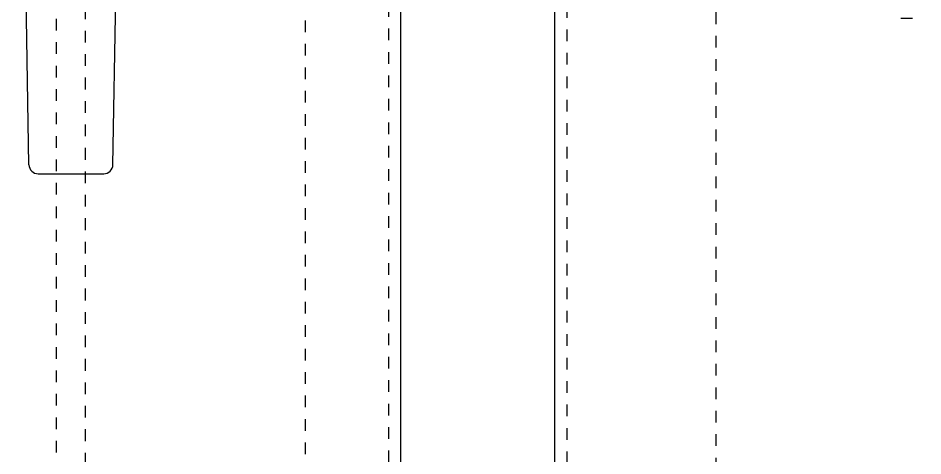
# Model space of a CAD drawing. Header units: inches. Extents: x -15 to 162, y -14 to 102.
# Drawn here: x 69.16 to 76.88, y 42.39 to 46.13 of the extents above; entities that cross this region are included whole.
import ezdxf

# ---------------------------------------------------------------- set-up
doc = ezdxf.new("R2010")
doc.units = ezdxf.units.IN
doc.header["$MEASUREMENT"] = 0
doc.linetypes.add('HIDDEN', pattern=[0.2, 0.1, -0.1])
for name, color, linetype in [('DEFAULT_2', 8, 'HIDDEN'), ('MAIN_OR_RIGHT_DOOR_ASSEMBLY', 7, 'Continuous'), ('SECONDARY_OR_LEFT_DOOR_ASSEMBLY', 7, 'Continuous')]:
    doc.layers.add(name, color=color, linetype=linetype)

# ---------------------------------------------------------------- blocks, each defined once
blk = doc.blocks.new('ENCLOSURE')
at = {"layer": 'DEFAULT_2', "color": 8, "linetype": 'HIDDEN'}
for p, q in [((71.6121, 17.0065), (71.6121, 85.9765)), ((75.1121, 85.9765), (75.1121, 17.0065)), ((76.6923, 46.127), (76.8799, 46.127))]:
    blk.add_line(p, q, dxfattribs=at)
at = {"layer": 'MAIN_OR_RIGHT_DOOR_ASSEMBLY', "color": 8, "linetype": 'HIDDEN'}
blk.add_line((73.8411, 61.2298), (73.8411, 41.7531), dxfattribs=at)
at = {"layer": 'MAIN_OR_RIGHT_DOOR_ASSEMBLY', "color": 3, "linetype": 'Continuous'}
blk.add_line((73.7371, 61.0748), (73.7371, 41.9081), dxfattribs=at)
at = {"layer": 'SECONDARY_OR_LEFT_DOOR_ASSEMBLY', "color": 8, "linetype": 'HIDDEN'}
for p, q in [((72.3206, 86.6375), (72.3206, 16.3455)), ((69.4871, 49.3208), (69.4871, 17.319)), ((69.7371, 17.319), (69.7371, 49.3208))]:
    blk.add_line(p, q, dxfattribs=at)
at = {"layer": 'SECONDARY_OR_LEFT_DOOR_ASSEMBLY', "color": 3, "linetype": 'Continuous'}
blk.add_line((72.4246, 86.6375), (72.4246, 16.3455), dxfattribs=at)
at = {"layer": 'SECONDARY_OR_LEFT_DOOR_ASSEMBLY', "color": 7, "linetype": 'Continuous'}
for p, q in [((69.2542, 44.8759), (69.1613, 50.1963)), ((69.97, 44.8759), (70.0628, 50.1963)), ((69.3329, 44.7986), (69.8913, 44.7986))]:
    blk.add_line(p, q, dxfattribs=at)
for centre, start, end in [((69.3329, 44.8773), 181, 270), ((69.8913, 44.8773), 270, 359)]:
    blk.add_arc(centre, 0.0787, start, end, dxfattribs=at)

msp = doc.modelspace()

# ---------------------------------------------------------------- block references
msp.add_blockref('ENCLOSURE', (0, 0))

doc.saveas('drawing.dxf')
